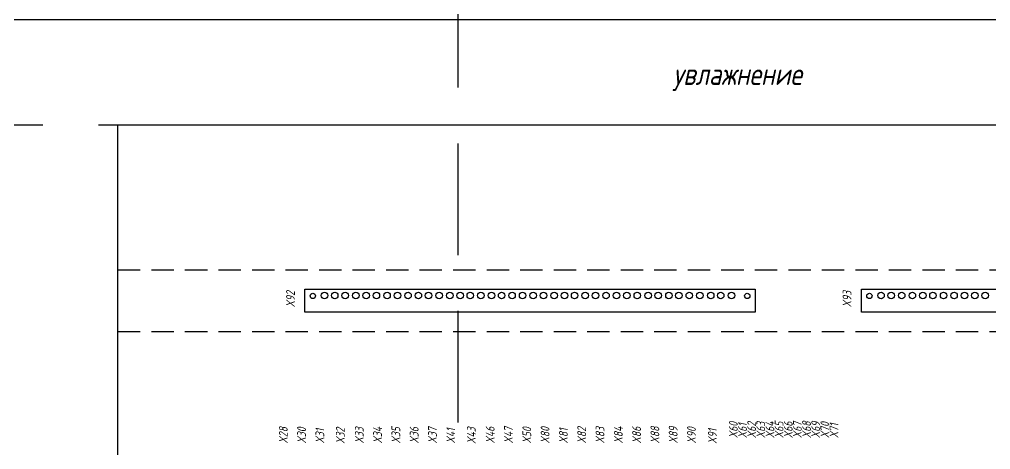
# Model space of a CAD drawing. Header units: millimetres. Extents: x -2573 to 1068, y -1220 to 2800.
# Drawn here: x 50 to 602, y 2555 to 2800 of the extents above; entities that cross this region are included whole.
import ezdxf

# ---------------------------------------------------------------- set-up
doc = ezdxf.new("R2010")
doc.units = ezdxf.units.MM
doc.linetypes.add('DASHED', pattern=[19.05, 12.7, -6.35])
doc.layers.add('noprint', color=2, linetype='Continuous', true_color=0xffff00, plot=False)
doc.styles.add('textstyle142', font='', dxfattribs={"width": 0.8})
doc.styles.add('textstyle15', font='', dxfattribs={"width": 0.8})
doc.styles.add('textstyle174', font='', dxfattribs={"width": 0.8})
doc.styles.add('textstyle175', font='', dxfattribs={"width": 0.8})
doc.styles.add('textstyle176', font='', dxfattribs={"width": 0.8})
doc.styles.add('textstyle177', font='', dxfattribs={"width": 0.8})
doc.styles.add('textstyle178', font='', dxfattribs={"width": 0.8})
doc.styles.add('textstyle179', font='', dxfattribs={"width": 0.8})
doc.styles.add('textstyle180', font='', dxfattribs={"width": 0.8})
doc.styles.add('textstyle181', font='', dxfattribs={"width": 0.8})
doc.styles.add('textstyle182', font='', dxfattribs={"width": 0.8})
doc.styles.add('textstyle183', font='', dxfattribs={"width": 0.8})
doc.styles.add('textstyle184', font='', dxfattribs={"width": 0.8})
doc.styles.add('textstyle185', font='', dxfattribs={"width": 0.8})
doc.styles.add('textstyle186', font='', dxfattribs={"width": 0.8})
doc.styles.add('textstyle187', font='', dxfattribs={"width": 0.8})
doc.styles.add('textstyle188', font='', dxfattribs={"width": 0.8})
doc.styles.add('textstyle189', font='', dxfattribs={"width": 0.8})
doc.styles.add('textstyle190', font='', dxfattribs={"width": 0.8})
doc.styles.add('textstyle191', font='', dxfattribs={"width": 0.8})
doc.styles.add('textstyle192', font='', dxfattribs={"width": 0.8})
doc.styles.add('textstyle193', font='', dxfattribs={"width": 0.8})
doc.styles.add('textstyle194', font='', dxfattribs={"width": 0.8})
doc.styles.add('textstyle195', font='', dxfattribs={"width": 0.8})
doc.styles.add('textstyle196', font='', dxfattribs={"width": 0.8})
doc.styles.add('textstyle197', font='', dxfattribs={"width": 0.8})
doc.styles.add('textstyle198', font='', dxfattribs={"width": 0.8})
doc.styles.add('textstyle199', font='', dxfattribs={"width": 0.8})
doc.styles.add('textstyle200', font='', dxfattribs={"width": 0.8})
doc.styles.add('textstyle201', font='', dxfattribs={"width": 0.8})
doc.styles.add('textstyle202', font='', dxfattribs={"width": 0.8})
doc.styles.add('textstyle203', font='', dxfattribs={"width": 0.8})
doc.styles.add('textstyle204', font='', dxfattribs={"width": 0.8})
doc.styles.add('textstyle205', font='', dxfattribs={"width": 0.8})
doc.styles.add('textstyle206', font='', dxfattribs={"width": 0.8})
doc.styles.add('textstyle207', font='', dxfattribs={"width": 0.8})
doc.styles.add('textstyle208', font='', dxfattribs={"width": 0.8})
doc.styles.add('textstyle209', font='', dxfattribs={"width": 0.8})
doc.styles.add('textstyle210', font='', dxfattribs={"width": 0.8})
doc.styles.get('textstyle142').set_extended_font_data('ISOCPEUR', italic=True)
doc.styles.get('textstyle15').set_extended_font_data('ISOCPEUR', italic=True)
doc.styles.get('textstyle174').set_extended_font_data('ISOCPEUR', italic=True)
doc.styles.get('textstyle175').set_extended_font_data('ISOCPEUR', italic=True)
doc.styles.get('textstyle176').set_extended_font_data('ISOCPEUR', italic=True)
doc.styles.get('textstyle177').set_extended_font_data('ISOCPEUR', italic=True)
doc.styles.get('textstyle178').set_extended_font_data('ISOCPEUR', italic=True)
doc.styles.get('textstyle179').set_extended_font_data('ISOCPEUR', italic=True)
doc.styles.get('textstyle180').set_extended_font_data('ISOCPEUR', italic=True)
doc.styles.get('textstyle181').set_extended_font_data('ISOCPEUR', italic=True)
doc.styles.get('textstyle182').set_extended_font_data('ISOCPEUR', italic=True)
doc.styles.get('textstyle183').set_extended_font_data('ISOCPEUR', italic=True)
doc.styles.get('textstyle184').set_extended_font_data('ISOCPEUR', italic=True)
doc.styles.get('textstyle185').set_extended_font_data('ISOCPEUR', italic=True)
doc.styles.get('textstyle186').set_extended_font_data('ISOCPEUR', italic=True)
doc.styles.get('textstyle187').set_extended_font_data('ISOCPEUR', italic=True)
doc.styles.get('textstyle188').set_extended_font_data('ISOCPEUR', italic=True)
doc.styles.get('textstyle189').set_extended_font_data('ISOCPEUR', italic=True)
doc.styles.get('textstyle190').set_extended_font_data('ISOCPEUR', italic=True)
doc.styles.get('textstyle191').set_extended_font_data('ISOCPEUR', italic=True)
doc.styles.get('textstyle192').set_extended_font_data('ISOCPEUR', italic=True)
doc.styles.get('textstyle193').set_extended_font_data('ISOCPEUR', italic=True)
doc.styles.get('textstyle194').set_extended_font_data('ISOCPEUR', italic=True)
doc.styles.get('textstyle195').set_extended_font_data('ISOCPEUR', italic=True)
doc.styles.get('textstyle196').set_extended_font_data('ISOCPEUR', italic=True)
doc.styles.get('textstyle197').set_extended_font_data('ISOCPEUR', italic=True)
doc.styles.get('textstyle198').set_extended_font_data('ISOCPEUR', italic=True)
doc.styles.get('textstyle199').set_extended_font_data('ISOCPEUR', italic=True)
doc.styles.get('textstyle200').set_extended_font_data('ISOCPEUR', italic=True)
doc.styles.get('textstyle201').set_extended_font_data('ISOCPEUR', italic=True)
doc.styles.get('textstyle202').set_extended_font_data('ISOCPEUR', italic=True)
doc.styles.get('textstyle203').set_extended_font_data('ISOCPEUR', italic=True)
doc.styles.get('textstyle204').set_extended_font_data('ISOCPEUR', italic=True)
doc.styles.get('textstyle205').set_extended_font_data('ISOCPEUR', italic=True)
doc.styles.get('textstyle206').set_extended_font_data('ISOCPEUR', italic=True)
doc.styles.get('textstyle207').set_extended_font_data('ISOCPEUR', italic=True)
doc.styles.get('textstyle208').set_extended_font_data('ISOCPEUR', italic=True)
doc.styles.get('textstyle209').set_extended_font_data('ISOCPEUR', italic=True)
doc.styles.get('textstyle210').set_extended_font_data('ISOCPEUR', italic=True)

msp = doc.modelspace()

# ---------------------------------------------------------------- linework, layer by layer
msp.add_line((0, 2800), (962.5, 2800))
at = {"color": 0, "linetype": 'DASHED'}
for p, q in [((106.25, 2657.5), (856.25, 2657.5)), ((106.25, 2622.5), (856.25, 2622.5))]:
    msp.add_line(p, q, dxfattribs=at)
at = {"flags": 128}
for points in [[(212.44, 2633.5), (212.44, 2646.5), (468.44, 2646.5), (468.44, 2633.5)], [(528.72, 2633.5), (528.72, 2646.5), (784.72, 2646.5), (784.72, 2633.5)]]:
    msp.add_lwpolyline(points, close=True, dxfattribs=at)
for centre, radius in [((217, 2642.76), 1.5), ((223.61, 2642.96), 1.85), ((229.43, 2642.96), 1.85), ((235.36, 2642.96), 1.85), ((241.41, 2642.96), 1.85), ((247.34, 2642.96), 1.85), ((253.13, 2642.96), 1.85), ((259.19, 2642.96), 1.85), ((265.11, 2642.96), 1.85), ((271.09, 2642.96), 1.85), ((276.96, 2642.96), 1.85), ((282.78, 2642.96), 1.85), ((288.81, 2642.96), 1.85), ((294.84, 2642.96), 1.85), ((300.71, 2642.96), 1.85), ((306.48, 2642.96), 1.85), ((312.51, 2642.96), 1.85), ((318.54, 2642.96), 1.85), ((324.31, 2642.96), 1.85), ((330.23, 2642.96), 1.85), ((336.21, 2642.96), 1.85), ((342.19, 2642.96), 1.85), ((348.06, 2642.96), 1.85), ((354.14, 2642.96), 1.85), ((360.07, 2642.96), 1.85), ((365.78, 2642.96), 1.85), ((371.81, 2642.96), 1.85), ((377.69, 2642.96), 1.85), ((383.61, 2642.96), 1.85), ((389.59, 2642.96), 1.85), ((395.46, 2642.96), 1.85), ((401.39, 2642.96), 1.85), ((407.57, 2642.96), 1.85), ((413.29, 2642.96), 1.85), ((419.37, 2642.96), 1.85), ((425.04, 2642.96), 1.85), ((430.96, 2642.96), 1.85), ((436.89, 2642.96), 1.85), ((443.12, 2642.96), 1.85), ((448.79, 2642.96), 1.85), ((454.92, 2642.96), 1.85), ((463.88, 2642.76), 1.5), ((533.29, 2642.76), 1.5), ((539.9, 2642.96), 1.85), ((545.72, 2642.96), 1.85), ((551.64, 2642.96), 1.85), ((557.7, 2642.96), 1.85), ((563.62, 2642.96), 1.85), ((569.42, 2642.96), 1.85), ((575.47, 2642.96), 1.85), ((581.4, 2642.96), 1.85), ((587.37, 2642.96), 1.85), ((593.25, 2642.96), 1.85), ((599.07, 2642.96), 1.85)]:
    msp.add_circle(centre, radius)
at = {"layer": 'noprint', "linetype": 'DASHED', "ltscale": 5}
msp.add_line((0, 2740), (912, 2740), dxfattribs=at)
msp.add_xline((299.5, -1041.11), (0, 1), dxfattribs=at)
at = {"layer": 'noprint'}
msp.add_lwpolyline([(106.25, 2740), (856.25, 2740), (856.25, 2290), (106.25, 2290)], close=True, dxfattribs=at)

# ---------------------------------------------------------------- texts
at = {"color": 1, "lineweight": 40, "true_color": 0xff0000, "width": 0.8}
for s, style, p in [('X92', 'textstyle174', (206.8, 2636.27)), ('X93', 'textstyle142', (523.08, 2636.27)), ('X65', 'textstyle191', (484.48, 2561.87)), ('X68', 'textstyle195', (500.08, 2561.87)), ('X28', 'textstyle179', (202.69, 2558.84)), ('X30', 'textstyle200', (213.09, 2558.84)), ('X31', 'textstyle188', (223.49, 2558.84)), ('X32', 'textstyle186', (235.14, 2558.64)), ('X33', 'textstyle187', (245.89, 2558.84)), ('X34', 'textstyle201', (256.29, 2558.84)), ('X35', 'textstyle202', (266.69, 2558.84)), ('X36', 'textstyle203', (277.09, 2558.84)), ('X37', 'textstyle206', (287.49, 2558.84)), ('X41', 'textstyle207', (297.89, 2558.84)), ('X43', 'textstyle208', (309.54, 2558.64)), ('X46', 'textstyle175', (320.29, 2558.84)), ('X47', 'textstyle176', (330.69, 2558.84)), ('X50', 'textstyle199', (341.09, 2558.84)), ('X80', 'textstyle180', (351.49, 2558.84)), ('X81', 'textstyle181', (361.89, 2558.84)), ('X82', 'textstyle182', (372.29, 2558.84)), ('X83', 'textstyle189', (382.69, 2558.84)), ('X84', 'textstyle190', (393.09, 2558.84)), ('X86', 'textstyle193', (403.49, 2558.84)), ('X88', 'textstyle204', (413.89, 2558.84)), ('X89', 'textstyle205', (424.29, 2558.84)), ('X90', 'textstyle209', (434.69, 2558.84)), ('X91', 'textstyle210', (446.59, 2558.64)), ('X60', 'textstyle177', (458.48, 2561.87)), ('X61', 'textstyle178', (463.68, 2561.87)), ('X62', 'textstyle183', (468.88, 2561.87)), ('X63', 'textstyle184', (474.08, 2561.87)), ('X64', 'textstyle185', (479.28, 2561.87)), ('X66', 'textstyle192', (489.68, 2561.87)), ('X67', 'textstyle194', (494.88, 2561.87)), ('X69', 'textstyle196', (505.28, 2561.87)), ('X70', 'textstyle197', (510.48, 2561.87)), ('X71', 'textstyle198', (515.68, 2561.87))]:
    msp.add_text(s, height=5, rotation=90, dxfattribs=dict(at, style=style)).set_placement(p)
at = {"layer": 'noprint', "linetype": 'DASHED', "ltscale": 5, "style": 'textstyle15', "width": 0.8}
msp.add_text('увлажнение', height=12.5, dxfattribs=at).set_placement((421.76, 2762.72))

doc.saveas('drawing.dxf')
